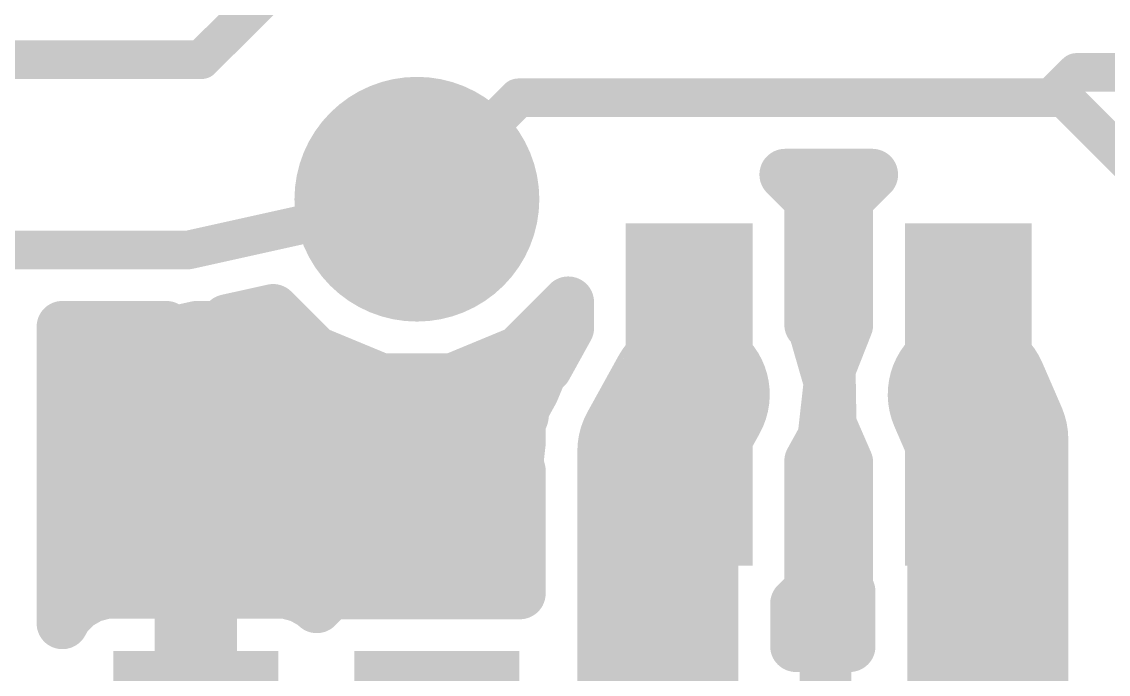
# Model space of a CAD drawing. Extents: x -40.6 to 40.6, y -25.6 to 25.6.
# Drawn here: x -17.82 to -9.25, y -17.75 to -12.6 of the extents above; entities that cross this region are included whole.
import ezdxf

# ---------------------------------------------------------------- set-up
doc = ezdxf.new("R2010")
doc.units = 0
doc.layers.add('16', color=175, linetype='CONTINUOUS')
doc.layers.add('18', color=82, linetype='CONTINUOUS')

# ---------------------------------------------------------------- blocks, each defined once
blk = doc.blocks.new('RECT')
blk.add_solid([(-0.5, -0.5), (0.5, -0.5), (-0.5, 0.5), (0.5, 0.5)])
blk = doc.blocks.new('ROUNDV')
at = {"const_width": 0.5}
blk.add_lwpolyline([(0, -0.25, 1), (0, 0.25, 1), (0, -0.25)], format="xyb", dxfattribs=at)

msp = doc.modelspace()

# ---------------------------------------------------------------- linework, layer by layer
at = {"layer": '16'}
for points, const_width in [([(-15.7, -12.2), (-16.4, -12.9)], 0.3048), ([(-16.4, -12.9), (-23.1, -12.9)], 0.3048), ([(-9.5, -13), (-9.7, -13.2)], 0.3048), ([(-1.4, -13), (-9.5, -13)], 0.3048), ([(-13.9, -13.2), (-14.7, -14)], 0.3048), ([(-9.7, -13.2), (-13.9, -13.2)], 0.3048), ([(-9.6, -13.2), (-9.7, -13.2)], 0.3048), ([(-9, -13.8), (-9.6, -13.2)], 0.3048), ([(-11.6002, -14.0021), (-11.7967, -13.8056)], 0.4064), ([(-11.7967, -13.8056), (-11.1101, -13.8056)], 0.4064), ([(-11.7847, -13.8176), (-11.1221, -13.8176)], 0.4064), ([(-11.1101, -13.8056), (-11.3066, -14.0021)], 0.4064), ([(-16.5, -14.4), (-14.7, -14)], 0.3048), ([(-11.6002, -14.9896), (-11.6002, -14.0021)], 0.4064), ([(-11.3066, -14.0021), (-11.3066, -14.9908)], 0.4064), ([(-11.6002, -14.224), (-11.3066, -14.224)], 0.4064), ([(-18.1, -14.4), (-16.5, -14.4)], 0.3048), ([(-11.6002, -14.6304), (-11.3066, -14.6304)], 0.4064), ([(-13.8965, -15.2025), (-13.5066, -14.8125)], 0.4064), ([(-13.5066, -14.8125), (-13.5066, -15.0148)], 0.4064), ([(-16.1965, -14.9529), (-15.8336, -14.8723)], 0.4064), ([(-15.8336, -14.8723), (-15.5035, -15.2025)], 0.4064), ([(-17.4944, -17.3458), (-17.4944, -15.0056)], 0.4064), ([(-17.4944, -15.0056), (-16.6763, -15.0056)], 0.4064), ([(-16.6763, -15.0056), (-16.6135, -15.0456)], 0.4064), ([(-16.6135, -15.0456), (-16.4335, -15.0056)], 0.4064), ([(-16.4335, -15.0056), (-16.2492, -15.0056)], 0.4064), ([(-16.2492, -15.0056), (-16.1965, -14.9529)], 0.4064), ([(-13.5066, -15.0148), (-13.6783, -15.3257)], 0.4064), ([(-11.5678, -15.0302), (-11.6002, -14.9896)], 0.4064), ([(-11.3066, -14.9908), (-11.4451, -15.3417)], 0.4064), ([(-17.4944, -15.0368), (-16.6273, -15.0368)], 0.4064), ([(-16.5739, -15.0368), (-15.6691, -15.0368)], 0.4064), ([(-13.7309, -15.0368), (-13.5187, -15.0368)], 0.4064), ([(-11.4478, -15.4461), (-11.5678, -15.0302)], 0.4064), ([(-11.5659, -15.0368), (-11.3248, -15.0368)], 0.4064), ([(-12.8, -15.9864), (-12.5534, -15.5398)], 1.27), ([(-10.3534, -15.5398), (-10.2, -15.8932)], 1.27), ([(-15.5035, -15.2025), (-14.9821, -15.4184)], 0.4064), ([(-14.4179, -15.4184), (-13.8965, -15.2025)], 0.4064), ([(-13.6783, -15.3257), (-13.7225, -15.37)], 0.4064), ([(-11.4451, -15.3417), (-11.4378, -15.7745)], 0.4064), ([(-17.4944, -15.4432), (-13.7529, -15.4432)], 0.4064), ([(-14.9821, -15.4184), (-14.4179, -15.4184)], 0.4064), ([(-13.7225, -15.37), (-13.7821, -15.5137)], 0.4064), ([(-11.4961, -15.8763), (-11.4478, -15.4461)], 0.4064), ([(-11.4487, -15.4432), (-11.4434, -15.4432)], 0.4064), ([(-13.7821, -15.5137), (-13.8573, -15.6499)], 0.4064), ([(-10.2, -15.8932), (-10.2, -18.6)], 1.27), ([(-12.8, -18.4), (-12.8, -15.9864)], 1.27), ([(-13.8573, -15.6499), (-13.8642, -15.7121)], 0.4064), ([(-13.8642, -15.7121), (-13.8882, -15.7699)], 0.4064), ([(-13.8882, -15.7699), (-13.8882, -15.9255)], 0.4064), ([(-11.4378, -15.7745), (-11.3066, -16.0768)], 0.4064), ([(-17.4944, -15.8496), (-13.8882, -15.8496)], 0.4064), ([(-11.6002, -16.0648), (-11.4961, -15.8763)], 0.4064), ([(-11.4931, -15.8496), (-11.4052, -15.8496)], 0.4064), ([(-13.8882, -15.9255), (-13.9056, -16.0801)], 0.4064), ([(-13.9056, -16.0801), (-13.8882, -16.1402)], 0.4064), ([(-11.6002, -17.0775), (-11.6002, -16.0648)], 0.4064), ([(-11.3066, -16.0768), (-11.3066, -17.0775)], 0.4064), ([(-13.8882, -16.1402), (-13.8882, -17.11)], 0.4064), ([(-17.4944, -16.256), (-13.8882, -16.256)], 0.4064), ([(-11.6002, -16.256), (-11.3066, -16.256)], 0.4064), ([(-17.4944, -16.6624), (-13.8882, -16.6624)], 0.4064), ([(-11.6002, -16.6624), (-11.3066, -16.6624)], 0.4064), ([(-17.4944, -17.0688), (-13.8882, -17.0688)], 0.4064), ([(-11.6002, -17.0688), (-11.3066, -17.0688)], 0.4064), ([(-17.2685, -17.1372), (-17.3727, -17.1973)], 0.4064), ([(-17.1522, -17.106), (-17.2685, -17.1372)], 0.4064), ([(-16.5638, -17.106), (-17.1522, -17.106)], 0.4064), ([(-16.5638, -18.1914), (-16.5638, -17.106)], 0.4064), ([(-15.7318, -17.106), (-16.3202, -17.106)], 0.4064), ([(-16.3202, -17.106), (-16.3202, -18.1914)], 0.4064), ([(-15.6155, -17.1372), (-15.7318, -17.106)], 0.4064), ([(-15.5113, -17.1973), (-15.6155, -17.1372)], 0.4064), ([(-15.3797, -17.11), (-15.4892, -17.2195)], 0.4064), ([(-13.8882, -17.11), (-15.3797, -17.11)], 0.4064), ([(-11.7118, -17.1891), (-11.6002, -17.0775)], 0.4064), ([(-11.3066, -17.0775), (-11.2882, -17.0959)], 0.4064), ([(-11.2882, -17.0959), (-11.2882, -17.526)], 0.4064), ([(-17.3727, -17.1973), (-17.4579, -17.2825)], 0.4064), ([(-15.4892, -17.2195), (-15.5113, -17.1973)], 0.4064), ([(-11.7118, -17.526), (-11.7118, -17.1891)], 0.4064), ([(-17.4579, -17.2825), (-17.4944, -17.3458)], 0.4064), ([(-16.5638, -17.4752), (-16.3202, -17.4752)], 0.4064), ([(-11.7118, -17.4752), (-11.2882, -17.4752)], 0.4064), ([(-11.4788, -17.526), (-11.7118, -17.526)], 0.4064), ([(-11.2882, -17.526), (-11.4788, -17.526)], 0.4064), ([(-11.4788, -17.526), (-11.4788, -18.5832)], 0.4064), ([(-11.4788, -18.5832), (-11.4788, -17.526)], 0.4064), ([(-16.5638, -17.8816), (-16.3202, -17.8816)], 0.4064), ([(-14.5288, -18.4), (-14.542, -18.3132)], 1.27), ([(-11.4788, -17.8816), (-11.4788, -17.8816)], 0.4064)]:
    msp.add_lwpolyline(points, dxfattribs=dict(at, const_width=const_width))
for points, const_width in [([(-16.4, -12.9762, 1), (-16.4, -12.8238)], 0.1524), ([(-16.4539, -12.8461, 1), (-16.3461, -12.9539)], 0.1524), ([(-9.5, -12.9238, 1), (-9.5, -13.0762)], 0.1524), ([(-9.4461, -13.0539, 1), (-9.5539, -12.9461)], 0.1524), ([(-13.9, -13.1238, 1), (-13.9, -13.2762)], 0.1524), ([(-13.8461, -13.2539, 1), (-13.9539, -13.1461)], 0.1524), ([(-9.7, -13.1238, 1), (-9.7, -13.2762)], 0.1524), ([(-9.7539, -13.1461, 1), (-9.6461, -13.2539)], 0.1524), ([(-9.7, -13.2762, 1), (-9.7, -13.1238)], 0.1524), ([(-9.5461, -13.1461, 1), (-9.6539, -13.2539)], 0.1524), ([(-9.6, -13.2762, 1), (-9.6, -13.1238)], 0.1524), ([(-11.7967, -13.704, 1), (-11.7967, -13.9072)], 0.2032), ([(-11.7248, -13.7338, 1), (-11.8685, -13.8774)], 0.2032), ([(-11.7847, -13.716, 1), (-11.7847, -13.9192)], 0.2032), ([(-11.0383, -13.8774, 1), (-11.182, -13.7338)], 0.2032), ([(-11.1221, -13.9192, 1), (-11.1221, -13.716)], 0.2032), ([(-11.1101, -13.9072, 1), (-11.1101, -13.704)], 0.2032), ([(-14.7539, -13.9461, 1), (-14.6461, -14.0539)], 0.1524), ([(-14.6835, -14.0744, 1), (-14.7165, -13.9256)], 0.1524), ([(-11.4986, -14.0021, 1), (-11.7018, -14.0021)], 0.2032), ([(-11.672, -14.0739, 1), (-11.5284, -13.9302)], 0.2032), ([(-11.205, -14.0021, 1), (-11.4082, -14.0021)], 0.2032), ([(-11.3784, -13.9302, 1), (-11.2348, -14.0739)], 0.2032), ([(-11.6002, -14.1224, 1), (-11.6002, -14.3256)], 0.2032), ([(-11.3066, -14.3256, 1), (-11.3066, -14.1224)], 0.2032), ([(-16.5165, -14.3256, 1), (-16.4835, -14.4744)], 0.1524), ([(-16.5, -14.4762, 1), (-16.5, -14.3238)], 0.1524), ([(-11.6002, -14.5288, 1), (-11.6002, -14.732)], 0.2032), ([(-11.3066, -14.732, 1), (-11.3066, -14.5288)], 0.2032), ([(-13.405, -14.8125, 1), (-13.6082, -14.8125)], 0.2032), ([(-13.4348, -14.8844, 1), (-13.5784, -14.7407)], 0.2032), ([(-15.7618, -14.8004, 1), (-15.9055, -14.9441)], 0.2032), ([(-15.8116, -14.9715, 1), (-15.8557, -14.7731)], 0.2032), ([(-17.3928, -15.0056, 1), (-17.596, -15.0056)], 0.2032), ([(-17.4944, -14.904, 1), (-17.4944, -15.1072)], 0.2032), ([(-16.6218, -14.9199, 1), (-16.7309, -15.0913)], 0.2032), ([(-16.6763, -15.1072, 1), (-16.6763, -14.904)], 0.2032), ([(-16.4335, -14.904, 1), (-16.4335, -15.1072)], 0.2032), ([(-16.4115, -15.1048, 1), (-16.4556, -14.9064)], 0.2032), ([(-16.2185, -14.8537, 1), (-16.1744, -15.0521)], 0.2032), ([(-16.1246, -15.0248, 1), (-16.2683, -14.8811)], 0.2032), ([(-16.2492, -15.1072, 1), (-16.2492, -14.904)], 0.2032), ([(-13.4177, -15.0639, 1), (-13.5955, -14.9657)], 0.2032), ([(-11.5208, -14.9263, 1), (-11.6796, -15.053)], 0.2032), ([(-11.2121, -15.028, 1), (-11.4011, -14.9535)], 0.2032), ([(-17.4944, -14.9352, 1), (-17.4944, -15.1384)], 0.2032), ([(-16.6355, -14.9464, 1), (-16.5915, -15.1448)], 0.2032), ([(-16.5739, -14.9352, 1), (-16.5739, -15.1384)], 0.2032), ([(-16.668, -15.1313, 1), (-16.559, -14.9599)], 0.2032), ([(-16.6273, -15.1384, 1), (-16.6273, -14.9352)], 0.2032), ([(-16.321, -14.9338, 1), (-16.1773, -15.0774)], 0.2032), ([(-15.6691, -15.1384, 1), (-15.6691, -14.9352)], 0.2032), ([(-13.7309, -14.9352, 1), (-13.7309, -15.1384)], 0.2032), ([(-13.5187, -15.1384, 1), (-13.5187, -14.9352)], 0.2032), ([(-11.7018, -14.9896, 1), (-11.4986, -14.9896)], 0.2032), ([(-11.4702, -15.002, 1), (-11.6655, -15.0583)], 0.2032), ([(-11.5659, -14.9352, 1), (-11.5659, -15.1384)], 0.2032), ([(-11.6473, -15.0935, 1), (-11.4884, -14.9668)], 0.2032), ([(-11.4082, -14.9908, 1), (-11.205, -14.9908)], 0.2032), ([(-11.3248, -15.1384, 1), (-11.3248, -14.9352)], 0.2032), ([(-13.6082, -15.0148, 1), (-13.405, -15.0148)], 0.2032), ([(-12.2755, -15.6933, 1), (-12.8313, -15.3863)], 0.635), ([(-10.0622, -15.4134, 1), (-10.6446, -15.6662)], 0.635), ([(-15.4646, -15.1086, 1), (-15.5423, -15.2963)], 0.2032), ([(-15.5753, -15.2743, 1), (-15.4316, -15.1306)], 0.2032), ([(-13.9684, -15.1306, 1), (-13.8247, -15.2743)], 0.2032), ([(-13.8577, -15.2963, 1), (-13.9354, -15.1086)], 0.2032), ([(-13.6064, -15.3976, 1), (-13.7501, -15.2539)], 0.2032), ([(-11.3435, -15.34, 1), (-11.5467, -15.3434)], 0.2032), ([(-17.4944, -15.3416, 1), (-17.4944, -15.5448)], 0.2032), ([(-14.9821, -15.3168, 1), (-14.9821, -15.52)], 0.2032), ([(-15.021, -15.5123, 1), (-14.9433, -15.3245)], 0.2032), ([(-14.4567, -15.3245, 1), (-14.379, -15.5123)], 0.2032), ([(-14.4179, -15.52, 1), (-14.4179, -15.3168)], 0.2032), ([(-13.7944, -15.2981, 1), (-13.6507, -15.4418)], 0.2032), ([(-13.6287, -15.4089, 1), (-13.8164, -15.3311)], 0.2032), ([(-13.7672, -15.2766, 1), (-13.5893, -15.3748)], 0.2032), ([(-13.7529, -15.5448, 1), (-13.7529, -15.3416)], 0.2032), ([(-11.4487, -15.3416, 1), (-11.4487, -15.5448)], 0.2032), ([(-11.3469, -15.4574, 1), (-11.5488, -15.4348)], 0.2032), ([(-11.5396, -15.3044, 1), (-11.3506, -15.379)], 0.2032), ([(-11.4434, -15.5448, 1), (-11.4434, -15.3416)], 0.2032), ([(-13.6931, -15.5628, 1), (-13.871, -15.4646)], 0.2032), ([(-11.5455, -15.4743, 1), (-11.3502, -15.4179)], 0.2032), ([(-9.8825, -15.8932, 1), (-10.5175, -15.8932)], 0.635), ([(-13.8759, -15.4748, 1), (-13.6882, -15.5526)], 0.2032), ([(-12.4825, -15.9864, 1), (-13.1175, -15.9864)], 0.635), ([(-13.9462, -15.6008, 1), (-13.7683, -15.699)], 0.2032), ([(-13.7563, -15.6612, 1), (-13.9582, -15.6385)], 0.2032), ([(-10.4912, -16.0196, 1), (-9.9088, -15.7668)], 0.635), ([(-13.7866, -15.7699, 1), (-13.9898, -15.7699)], 0.2032), ([(-13.7704, -15.751, 1), (-13.9581, -15.6732)], 0.2032), ([(-13.0779, -15.8329, 1), (-12.5221, -16.1399)], 0.635), ([(-11.3446, -15.7341, 1), (-11.531, -15.815)], 0.2032), ([(-17.4944, -15.748, 1), (-17.4944, -15.9512)], 0.2032), ([(-13.9821, -15.7311, 1), (-13.7943, -15.8088)], 0.2032), ([(-13.9652, -15.7008, 1), (-13.7633, -15.7234)], 0.2032), ([(-13.8882, -15.9512, 1), (-13.8882, -15.748)], 0.2032), ([(-11.4931, -15.748, 1), (-11.4931, -15.9512)], 0.2032), ([(-11.4072, -15.9254, 1), (-11.5851, -15.8272)], 0.2032), ([(-11.5394, -15.7762, 1), (-11.3362, -15.7728)], 0.2032), ([(-11.4052, -15.9512, 1), (-11.4052, -15.748)], 0.2032), ([(-13.7872, -15.9368, 1), (-13.9892, -15.9142)], 0.2032), ([(-13.9898, -15.9255, 1), (-13.7866, -15.9255)], 0.2032), ([(-11.5971, -15.865, 1), (-11.3952, -15.8877)], 0.2032), ([(-13.8079, -16.0519, 1), (-14.0032, -16.1083)], 0.2032), ([(-11.4986, -16.0648, 1), (-11.7018, -16.0648)], 0.2032), ([(-11.6891, -16.0157, 1), (-11.5113, -16.1139)], 0.2032), ([(-11.205, -16.0768, 1), (-11.4082, -16.0768)], 0.2032), ([(-14.0065, -16.0688, 1), (-13.8046, -16.0914)], 0.2032), ([(-13.7866, -16.1402, 1), (-13.9898, -16.1402)], 0.2032), ([(-13.9858, -16.1684, 1), (-13.7906, -16.1121)], 0.2032), ([(-11.3998, -16.1173, 1), (-11.2134, -16.0363)], 0.2032), ([(-17.4944, -16.1544, 1), (-17.4944, -16.3576)], 0.2032), ([(-13.8882, -16.3576, 1), (-13.8882, -16.1544)], 0.2032), ([(-11.6002, -16.1544, 1), (-11.6002, -16.3576)], 0.2032), ([(-11.3066, -16.3576, 1), (-11.3066, -16.1544)], 0.2032), ([(-17.4944, -16.5608, 1), (-17.4944, -16.764)], 0.2032), ([(-13.8882, -16.764, 1), (-13.8882, -16.5608)], 0.2032), ([(-11.6002, -16.5608, 1), (-11.6002, -16.764)], 0.2032), ([(-11.3066, -16.764, 1), (-11.3066, -16.5608)], 0.2032), ([(-17.4944, -16.9672, 1), (-17.4944, -17.1704)], 0.2032), ([(-13.8882, -17.1704, 1), (-13.8882, -16.9672)], 0.2032), ([(-11.6002, -16.9672, 1), (-11.6002, -17.1704)], 0.2032), ([(-11.3066, -17.1704, 1), (-11.3066, -16.9672)], 0.2032), ([(-17.2948, -17.039, 1), (-17.2422, -17.2353)], 0.2032), ([(-17.2177, -17.2251, 1), (-17.3193, -17.0492)], 0.2032), ([(-17.1522, -17.0044, 1), (-17.1522, -17.2076)], 0.2032), ([(-17.1259, -17.2041, 1), (-17.1785, -17.0079)], 0.2032), ([(-16.4622, -17.106, 1), (-16.6654, -17.106)], 0.2032), ([(-16.5638, -17.2076, 1), (-16.5638, -17.0044)], 0.2032), ([(-16.3202, -17.0044, 1), (-16.3202, -17.2076)], 0.2032), ([(-16.2186, -17.106, 1), (-16.4218, -17.106)], 0.2032), ([(-15.7055, -17.0079, 1), (-15.7581, -17.2041)], 0.2032), ([(-15.7318, -17.2076, 1), (-15.7318, -17.0044)], 0.2032), ([(-15.5647, -17.0492, 1), (-15.6663, -17.2251)], 0.2032), ([(-15.6418, -17.2353, 1), (-15.5892, -17.039)], 0.2032), ([(-15.3797, -17.0084, 1), (-15.3797, -17.2116)], 0.2032), ([(-15.3079, -17.1818, 1), (-15.4516, -17.0382)], 0.2032), ([(-13.8882, -17.2116, 1), (-13.8882, -17.0084)], 0.2032), ([(-11.5284, -17.1494, 1), (-11.672, -17.0057)], 0.2032), ([(-11.2348, -17.0057, 1), (-11.3784, -17.1494)], 0.2032), ([(-11.1866, -17.0959, 1), (-11.3898, -17.0959)], 0.2032), ([(-11.36, -17.1678, 1), (-11.2164, -17.0241)], 0.2032), ([(-17.4235, -17.1094, 1), (-17.3219, -17.2853)], 0.2032), ([(-17.3009, -17.2692, 1), (-17.4446, -17.1255)], 0.2032), ([(-15.4394, -17.1255, 1), (-15.5831, -17.2692)], 0.2032), ([(-15.5621, -17.2853, 1), (-15.4605, -17.1094)], 0.2032), ([(-13.9898, -17.11, 1), (-13.7866, -17.11)], 0.2032), ([(-11.6102, -17.1891, 1), (-11.8134, -17.1891)], 0.2032), ([(-11.7836, -17.1173, 1), (-11.64, -17.261)], 0.2032), ([(-11.7018, -17.0775, 1), (-11.4986, -17.0775)], 0.2032), ([(-11.4082, -17.0775, 1), (-11.205, -17.0775)], 0.2032), ([(-17.5297, -17.2106, 1), (-17.386, -17.3543)], 0.2032), ([(-17.3699, -17.3333, 1), (-17.5458, -17.2317)], 0.2032), ([(-15.561, -17.1476, 1), (-15.4173, -17.2913)], 0.2032), ([(-15.561, -17.2913, 1), (-15.4173, -17.1476)], 0.2032), ([(-17.5824, -17.295, 1), (-17.4064, -17.3966)], 0.2032), ([(-17.596, -17.3458, 1), (-17.3928, -17.3458)], 0.2032), ([(-16.5638, -17.3736, 1), (-16.5638, -17.5768)], 0.2032), ([(-16.3202, -17.5768, 1), (-16.3202, -17.3736)], 0.2032), ([(-11.7118, -17.3736, 1), (-11.7118, -17.5768)], 0.2032), ([(-11.2882, -17.5768, 1), (-11.2882, -17.3736)], 0.2032), ([(-11.7118, -17.4244, 1), (-11.7118, -17.6276)], 0.2032), ([(-11.4788, -17.4244, 1), (-11.4788, -17.6276)], 0.2032), ([(-11.3772, -17.526, 1), (-11.5804, -17.526)], 0.2032), ([(-11.3772, -17.526, 1), (-11.5804, -17.526)], 0.2032), ([(-11.4788, -17.6276, 1), (-11.4788, -17.4244)], 0.2032), ([(-11.2882, -17.6276, 1), (-11.2882, -17.4244)], 0.2032), ([(-11.8134, -17.526, 1), (-11.6102, -17.526)], 0.2032), ([(-11.3898, -17.526, 1), (-11.1866, -17.526)], 0.2032), ([(-16.5638, -17.78, 1), (-16.5638, -17.9832)], 0.2032), ([(-16.3202, -17.9832, 1), (-16.3202, -17.78)], 0.2032), ([(-14.2281, -18.2655, 1), (-14.8559, -18.3609)], 0.635), ([(-11.4788, -17.78, 1), (-11.4788, -17.9832)], 0.2032), ([(-11.4788, -17.9832, 1), (-11.4788, -17.78)], 0.2032)]:
    msp.add_lwpolyline(points, format="xyb", dxfattribs=dict(at, const_width=const_width))

# ---------------------------------------------------------------- block references
at = {"layer": '16', "xscale": 2.7, "rotation": 90}
for p in [(-12.5534, -15.5398), (-10.3534, -15.5398)]:
    msp.add_blockref('RECT', p, dxfattribs=at)
at = {"layer": '16', "xscale": 1.3, "yscale": 1.5}
for p in [(-16.442, -18.3132), (-14.542, -18.3132)]:
    msp.add_blockref('RECT', p, dxfattribs=at)
at = {"layer": '18', "xscale": 1.9304, "yscale": 1.9304}
msp.add_blockref('ROUNDV', (-14.7, -14), dxfattribs=at)

doc.saveas('drawing.dxf')
